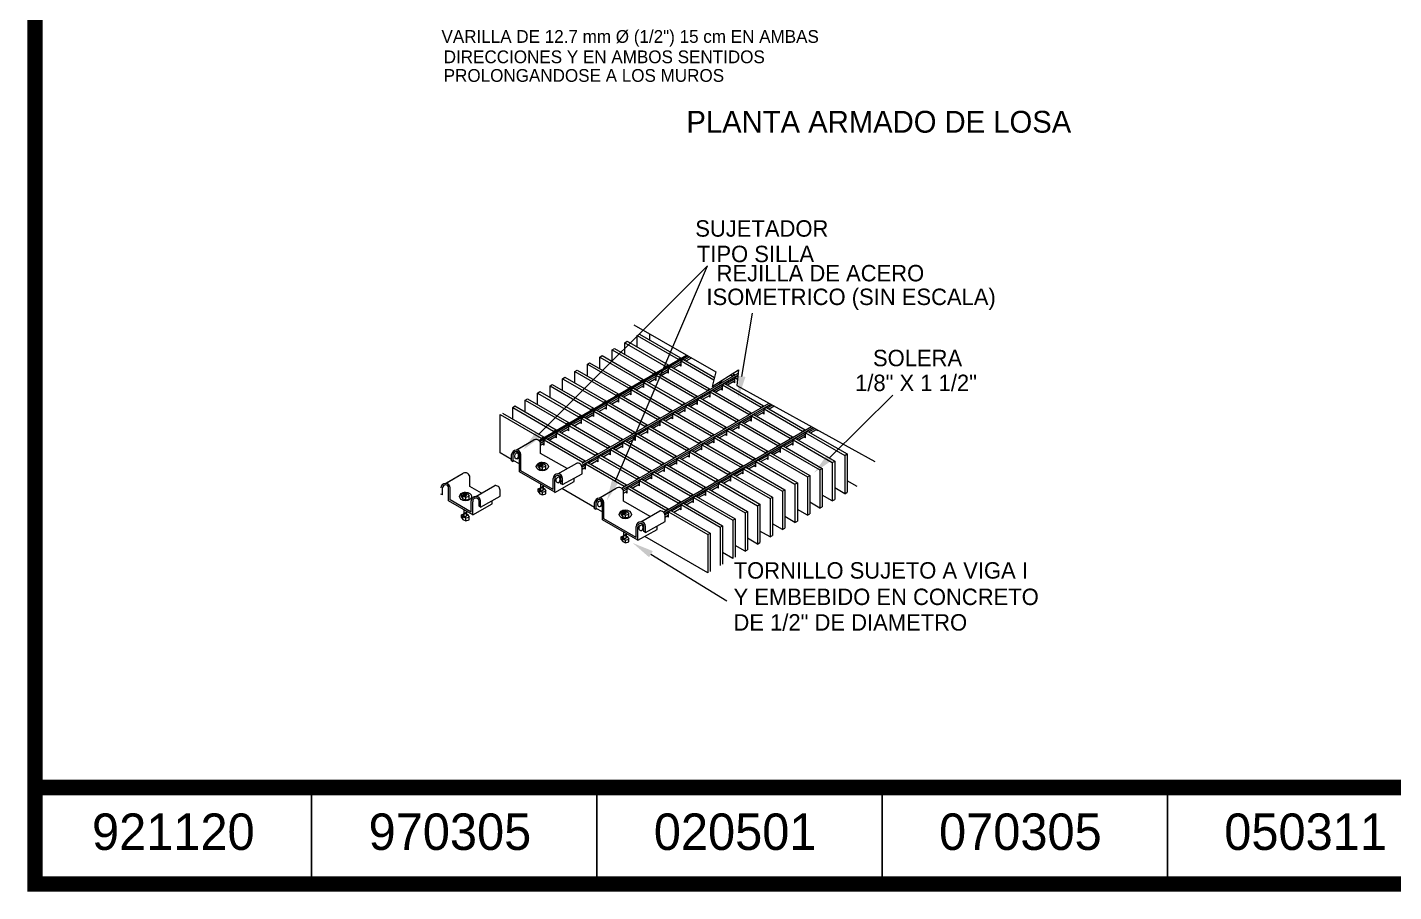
# Model space of a CAD drawing. Header units: centimetres. Extents: x 899 to 279254, y -3207 to 1299.
# Drawn here: x 8645 to 9395, y -3207 to -2732 of the extents above; entities that cross this region are included whole.
import ezdxf
from ezdxf.enums import TextEntityAlignment as Align

# ---------------------------------------------------------------- set-up
doc = ezdxf.new("R2010")
doc.units = ezdxf.units.CM
doc.header["$LTSCALE"] = 10
doc.header["$MEASUREMENT"] = 0
doc.layers.get('0').update_dxf_attribs({"linetype": 'CONTINUOUS'})
for name, color, linetype in [('DIM', 7, 'CONTINUOUS'), ('MARCO', 7, 'CONTINUOUS'), ('TEXTOS', 7, 'CONTINUOUS')]:
    doc.layers.add(name, color=color, linetype=linetype)
doc.styles.get("Standard").update_dxf_attribs({"font": ''})
doc.styles.add('Zurich', font='')
doc.styles.get('Standard').set_extended_font_data('Zurich Ex BT')
doc.styles.get('Zurich').set_extended_font_data('Zurich Ex BT')

# ---------------------------------------------------------------- blocks, each defined once
blk = doc.blocks.new('Marco-Reg')
at = {"layer": 'MARCO', "linetype": 'Continuous'}
for p, q in [((8801.19, -3149.36), (8801.19, -3202.3)), ((8957.83, -3149.36), (8957.83, -3202.3)), ((9114.46, -3149.36), (9114.46, -3202.3)), ((9271.1, -3149.36), (9271.1, -3202.3))]:
    blk.add_line(p, q, dxfattribs=at)
at = {"layer": 'MARCO', "linetype": 'Continuous', "const_width": 8.49}
blk.add_lwpolyline([(11923.61, -3202.3), (11923.61, -1083.64), (8649.32, -1083.64), (8649.32, -3202.3)], close=True, dxfattribs=at)
blk.add_lwpolyline([(11156.09, -3149.36), (8649.32, -3149.36)], dxfattribs=at)
at = {"layer": 'TEXTOS'}
for s, p in [('921120', (8725.26, -3183.62)), ('970305', (8877.13, -3183.62)), ('020501', (9033.77, -3183.62)), ('070305', (9190.4, -3183.62)), ('050311', (9347.03, -3183.62))]:
    blk.add_text(s, height=20.019, dxfattribs=at).set_placement(p, align=Align.CENTER)

msp = doc.modelspace()

# ---------------------------------------------------------------- linework, layer by layer
at = {"color": 7, "lineweight": 5}
for p, q in [((8925.714, -2955.536), (9018.618, -2862.923)), ((8968.028, -2980.888), (9018.618, -2862.923)), ((8979.997, -2901.139), (8981.224, -2900.328)), ((8979.997, -2901.139), (9002.46, -2914.108)), ((8979.997, -2907.515), (8979.997, -2901.139)), ((8981.224, -2900.328), (9003.775, -2913.348)), ((8986.834, -2903.567), (8986.834, -2900.344)), ((8966.322, -2909.034), (8967.55, -2908.223)), ((8966.322, -2915.409), (8966.322, -2909.034)), ((8966.322, -2909.034), (8988.785, -2922.003)), ((8967.55, -2908.223), (8990.101, -2921.243)), ((8973.16, -2905.086), (8974.387, -2904.276)), ((8973.16, -2905.086), (8995.622, -2918.055)), ((8973.16, -2911.462), (8973.16, -2905.086)), ((8974.387, -2904.276), (8996.938, -2917.296)), ((8925.876, -2958.702), (9006.999, -2911.866)), ((8926.493, -2959.349), (9007.872, -2912.365)), ((8952.648, -2916.929), (8953.876, -2916.118)), ((8952.648, -2916.929), (8975.111, -2929.898)), ((8952.648, -2923.304), (8952.648, -2916.929)), ((8953.876, -2916.118), (8976.427, -2929.138)), ((8959.485, -2912.981), (8960.713, -2912.171)), ((8959.485, -2912.981), (8981.948, -2925.95)), ((8959.485, -2919.357), (8959.485, -2912.981)), ((8960.713, -2912.171), (8983.264, -2925.191)), ((8995.622, -2918.055), (8996.938, -2917.296)), ((8995.622, -2918.434), (8995.622, -2918.055)), ((8996.938, -2917.296), (8996.938, -2917.674)), ((8997.218, -2918.976), (8998.534, -2918.217)), ((8998.534, -2918.217), (9019.729, -2930.454)), ((8999.003, -2918.488), (9004.055, -2915.571)), ((8999.975, -2919.049), (9004.055, -2916.689)), ((9002.46, -2914.108), (9003.775, -2913.348)), ((9002.46, -2914.486), (9002.46, -2914.108)), ((9004.055, -2917.903), (9003.091, -2917.347)), ((9003.775, -2913.348), (9003.775, -2913.727)), ((9004.055, -2915.029), (9005.371, -2914.269)), ((9004.055, -2917.903), (9004.055, -2915.029)), ((9004.055, -2915.029), (9022.058, -2925.423)), ((9005.371, -2914.269), (9022.368, -2924.083)), ((9005.84, -2914.54), (9008.745, -2912.863)), ((9006.806, -2915.098), (9009.713, -2913.416)), ((8938.973, -2924.824), (8940.201, -2924.013)), ((8938.973, -2924.824), (8961.436, -2937.793)), ((8938.973, -2931.199), (8938.973, -2924.824)), ((8940.201, -2924.013), (8962.752, -2937.033)), ((8945.811, -2920.876), (8947.038, -2920.066)), ((8945.811, -2920.876), (8968.274, -2933.845)), ((8945.811, -2927.252), (8945.811, -2920.876)), ((8947.038, -2920.066), (8969.589, -2933.086)), ((8949.739, -2971.241), (9035.396, -2921.787)), ((8949.742, -2972.242), (9035.299, -2922.846)), ((8981.948, -2925.95), (8983.264, -2925.191)), ((8981.948, -2926.329), (8981.948, -2925.95)), ((8983.264, -2925.191), (8983.264, -2925.569)), ((8983.543, -2926.871), (8984.859, -2926.112)), ((8984.859, -2926.112), (9006.055, -2938.349)), ((8985.329, -2926.383), (8990.381, -2923.466)), ((8986.314, -2926.952), (8990.381, -2924.6)), ((8988.785, -2922.003), (8990.101, -2921.243)), ((8988.785, -2922.381), (8988.785, -2922.003)), ((8990.381, -2925.798), (8989.417, -2925.242)), ((8990.101, -2921.243), (8990.101, -2921.622)), ((8990.381, -2922.924), (8991.696, -2922.164)), ((8990.381, -2922.924), (9011.576, -2935.161)), ((8990.381, -2925.798), (8990.381, -2922.924)), ((8991.696, -2922.164), (9012.892, -2934.401)), ((8992.166, -2922.435), (8997.218, -2919.518)), ((8993.145, -2923.001), (8997.218, -2920.645)), ((8997.218, -2921.851), (8996.174, -2921.248)), ((8997.218, -2918.976), (9018.413, -2931.214)), ((8997.218, -2921.851), (8997.218, -2918.976)), ((9025.887, -2926.114), (9026.566, -2926.506)), ((9028.631, -2927.699), (9033.683, -2924.782)), ((9029.597, -2928.256), (9033.683, -2925.892)), ((9031.142, -2922.773), (9032.088, -2923.319)), ((9032.088, -2923.319), (9033.403, -2922.559)), ((9032.088, -2923.319), (9033.403, -2922.559)), ((9032.088, -2923.697), (9032.088, -2923.319)), ((9032.088, -2923.568), (9032.088, -2923.319)), ((9032.394, -2921.976), (9033.403, -2922.559)), ((9033.403, -2922.559), (9033.403, -2922.938)), ((9033.683, -2924.24), (9034.999, -2923.48)), ((9033.683, -2924.24), (9034.999, -2923.48)), ((9033.683, -2924.24), (9035.098, -2925.057)), ((9033.683, -2927.114), (9033.683, -2924.24)), ((9033.683, -2927.114), (9033.683, -2924.24)), ((9034.999, -2923.48), (9035.23, -2923.613)), ((8925.299, -2932.719), (8926.527, -2931.908)), ((8925.299, -2939.094), (8925.299, -2932.719)), ((8925.299, -2932.719), (8947.762, -2945.688)), ((8926.527, -2931.908), (8949.078, -2944.928)), ((8932.136, -2928.771), (8933.364, -2927.961)), ((8932.136, -2935.147), (8932.136, -2928.771)), ((8932.136, -2928.771), (8954.599, -2941.74)), ((8933.364, -2927.961), (8955.915, -2940.981)), ((8968.274, -2933.845), (8969.589, -2933.086)), ((8969.589, -2933.086), (8969.589, -2933.464)), ((8971.654, -2934.278), (8976.706, -2931.361)), ((8972.653, -2934.855), (8976.706, -2932.51)), ((8975.111, -2929.898), (8976.427, -2929.138)), ((8975.111, -2930.276), (8975.111, -2929.898)), ((8976.706, -2933.693), (8975.743, -2933.137)), ((8976.427, -2929.138), (8976.427, -2929.517)), ((8976.706, -2930.819), (8978.022, -2930.059)), ((8976.706, -2933.693), (8976.706, -2930.819)), ((8976.706, -2930.819), (8997.901, -2943.056)), ((8978.022, -2930.059), (8999.217, -2942.296)), ((8978.491, -2930.33), (8983.543, -2927.413)), ((8979.484, -2930.903), (8983.543, -2928.555)), ((8983.543, -2929.746), (8982.58, -2929.19)), ((8983.543, -2926.871), (9004.739, -2939.109)), ((8983.543, -2929.746), (8983.543, -2926.871)), ((9014.956, -2935.593), (9020.008, -2932.677)), ((9018.413, -2931.214), (9019.729, -2930.454)), ((9018.413, -2931.214), (9019.729, -2930.454)), ((9018.413, -2931.592), (9018.413, -2931.214)), ((9018.413, -2931.463), (9018.413, -2931.214)), ((9019.729, -2930.454), (9019.729, -2930.832)), ((9020.008, -2932.135), (9021.324, -2931.375)), ((9020.008, -2932.135), (9021.324, -2931.375)), ((9020.008, -2935.009), (9020.008, -2932.135)), ((9020.008, -2935.009), (9020.008, -2932.135)), ((9020.008, -2932.135), (9041.204, -2944.372)), ((9021.324, -2931.375), (9042.52, -2943.612)), ((9021.794, -2931.646), (9026.846, -2928.729)), ((9022.766, -2932.207), (9026.846, -2929.848)), ((9024.635, -2926.911), (9025.25, -2927.266)), ((9025.25, -2927.266), (9026.566, -2926.506)), ((9025.25, -2927.266), (9026.566, -2926.506)), ((9025.25, -2927.645), (9025.25, -2927.266)), ((9025.25, -2927.515), (9025.25, -2927.266)), ((9026.846, -2931.062), (9025.882, -2930.505)), ((9026.846, -2931.062), (9025.882, -2930.505)), ((9026.566, -2926.506), (9026.566, -2926.885)), ((9026.846, -2928.187), (9028.162, -2927.428)), ((9026.846, -2928.187), (9028.162, -2927.428)), ((9026.846, -2928.187), (9048.041, -2940.424)), ((9026.846, -2931.062), (9026.846, -2928.187)), ((9026.846, -2931.062), (9026.846, -2928.187)), ((9028.162, -2927.428), (9049.357, -2939.665)), ((9033.683, -2927.114), (9032.719, -2926.558)), ((9033.683, -2927.114), (9032.719, -2926.558)), ((8911.625, -2940.614), (8912.852, -2939.803)), ((8911.625, -2946.989), (8911.625, -2940.614)), ((8911.625, -2940.614), (8934.087, -2953.583)), ((8912.852, -2939.803), (8935.403, -2952.823)), ((8918.462, -2936.666), (8919.69, -2935.856)), ((8918.462, -2943.042), (8918.462, -2936.666)), ((8918.462, -2936.666), (8941.253, -2949.824)), ((8919.69, -2935.856), (8942.568, -2949.065)), ((8954.599, -2941.74), (8955.915, -2940.981)), ((8955.915, -2940.981), (8955.915, -2941.359)), ((8957.98, -2942.173), (8963.032, -2939.256)), ((8958.992, -2942.757), (8963.032, -2940.421)), ((8961.436, -2937.793), (8962.752, -2937.033)), ((8961.436, -2938.171), (8961.436, -2937.793)), ((8963.032, -2941.588), (8962.068, -2941.032)), ((8962.752, -2937.033), (8962.752, -2937.412)), ((8963.032, -2938.714), (8964.348, -2937.954)), ((8963.032, -2941.588), (8963.032, -2938.714)), ((8963.032, -2938.714), (8984.227, -2950.951)), ((8964.348, -2937.954), (8985.543, -2950.191)), ((8964.817, -2938.225), (8969.869, -2935.308)), ((8965.823, -2938.806), (8969.869, -2936.465)), ((8968.274, -2934.224), (8968.274, -2933.845)), ((8969.869, -2937.641), (8968.905, -2937.085)), ((8969.869, -2934.766), (8971.185, -2934.007)), ((8969.869, -2937.641), (8969.869, -2934.766)), ((8969.869, -2934.766), (8991.064, -2947.003)), ((8971.185, -2934.007), (8992.38, -2946.244)), ((8971.457, -2985.019), (9052.406, -2938.283)), ((8972.075, -2985.665), (9053.295, -2938.772)), ((9001.282, -2943.488), (9006.334, -2940.572)), ((9004.739, -2939.109), (9006.055, -2938.349)), ((9004.739, -2939.109), (9006.055, -2938.349)), ((9004.739, -2939.487), (9004.739, -2939.109)), ((9004.739, -2939.358), (9004.739, -2939.109)), ((9006.055, -2938.349), (9006.055, -2938.727)), ((9006.334, -2940.03), (9007.65, -2939.27)), ((9006.334, -2940.03), (9007.65, -2939.27)), ((9006.334, -2942.904), (9006.334, -2940.03)), ((9006.334, -2942.904), (9006.334, -2940.03)), ((9006.334, -2940.03), (9027.529, -2952.267)), ((9007.65, -2939.27), (9028.845, -2951.507)), ((9008.119, -2939.541), (9013.171, -2936.624)), ((9009.105, -2940.11), (9013.171, -2937.758)), ((9011.576, -2935.161), (9012.892, -2934.401)), ((9011.576, -2935.161), (9012.892, -2934.401)), ((9011.576, -2935.41), (9011.576, -2935.161)), ((9011.576, -2935.54), (9011.576, -2935.161)), ((9013.171, -2938.957), (9012.208, -2938.4)), ((9013.171, -2938.957), (9012.208, -2938.4)), ((9012.892, -2934.401), (9012.892, -2934.78)), ((9013.171, -2936.082), (9014.487, -2935.322)), ((9013.171, -2936.082), (9014.487, -2935.322)), ((9013.171, -2938.957), (9013.171, -2936.082)), ((9013.171, -2938.957), (9013.171, -2936.082)), ((9013.171, -2936.082), (9034.367, -2948.319)), ((9014.487, -2935.322), (9035.682, -2947.56)), ((9015.936, -2936.159), (9020.008, -2933.803)), ((9020.008, -2935.009), (9019.045, -2934.453)), ((9020.008, -2935.009), (9019.045, -2934.453)), ((9048.041, -2940.424), (9049.357, -2939.665)), ((9048.041, -2940.803), (9048.041, -2940.424)), ((9049.357, -2939.665), (9049.357, -2940.043)), ((9049.636, -2941.345), (9050.952, -2940.586)), ((9050.952, -2940.586), (9072.148, -2952.823)), ((9051.422, -2940.857), (9054.184, -2939.262)), ((9052.387, -2941.414), (9055.169, -2939.805)), ((9085.567, -2968.205), (9120.337, -2933.927)), ((8904.787, -2944.561), (8927.25, -2957.53)), ((8904.787, -2965.614), (8904.787, -2944.561)), ((8906.015, -2943.751), (8928.566, -2956.77)), ((8944.305, -2950.067), (8949.357, -2947.151)), ((8945.331, -2950.66), (8949.357, -2948.331)), ((8947.762, -2945.688), (8949.078, -2944.928)), ((8947.762, -2946.066), (8947.762, -2945.688)), ((8949.078, -2944.928), (8949.078, -2945.307)), ((8949.357, -2946.609), (8950.673, -2945.849)), ((8949.357, -2946.609), (8970.553, -2958.846)), ((8949.357, -2949.483), (8949.357, -2946.609)), ((8950.673, -2945.849), (8971.868, -2958.086)), ((8951.142, -2946.12), (8956.194, -2943.203)), ((8952.162, -2946.709), (8956.194, -2944.376)), ((8954.599, -2942.119), (8954.599, -2941.74)), ((8956.194, -2945.536), (8955.231, -2944.979)), ((8956.194, -2942.661), (8957.51, -2941.902)), ((8956.194, -2942.661), (8977.39, -2954.898)), ((8956.194, -2945.536), (8956.194, -2942.661)), ((8957.51, -2941.902), (8978.706, -2954.139)), ((8987.608, -2951.383), (8992.66, -2948.467)), ((8991.064, -2947.003), (8992.38, -2946.244)), ((8991.064, -2947.003), (8992.38, -2946.244)), ((8991.064, -2947.382), (8991.064, -2947.003)), ((8991.064, -2947.253), (8991.064, -2947.003)), ((8992.38, -2946.244), (8992.38, -2946.622)), ((8992.66, -2947.925), (8993.975, -2947.165)), ((8992.66, -2947.925), (8993.975, -2947.165)), ((8992.66, -2947.925), (9013.855, -2960.162)), ((8992.66, -2950.799), (8992.66, -2947.925)), ((8992.66, -2950.799), (8992.66, -2947.925)), ((8993.975, -2947.165), (9015.171, -2959.402)), ((8994.445, -2947.436), (8999.497, -2944.519)), ((8995.444, -2948.013), (8999.497, -2945.668)), ((8997.901, -2943.056), (8999.217, -2942.296)), ((8997.901, -2943.056), (8999.217, -2942.296)), ((8997.901, -2943.435), (8997.901, -2943.056)), ((8997.901, -2943.305), (8997.901, -2943.056)), ((8999.497, -2946.852), (8998.533, -2946.295)), ((8999.497, -2946.852), (8998.533, -2946.295)), ((8999.217, -2942.296), (8999.217, -2942.675)), ((8999.497, -2943.977), (9000.813, -2943.217)), ((8999.497, -2943.977), (9000.813, -2943.217)), ((8999.497, -2943.977), (9020.692, -2956.214)), ((8999.497, -2946.852), (8999.497, -2943.977)), ((8999.497, -2946.852), (8999.497, -2943.977)), ((9000.813, -2943.217), (9022.008, -2955.455)), ((9002.275, -2944.061), (9006.334, -2941.713)), ((9006.334, -2942.904), (9005.371, -2942.348)), ((9006.334, -2942.904), (9005.371, -2942.348)), ((9034.367, -2948.319), (9035.682, -2947.56)), ((9034.367, -2948.698), (9034.367, -2948.319)), ((9035.682, -2947.56), (9035.682, -2947.938)), ((9035.962, -2949.24), (9037.278, -2948.481)), ((9037.278, -2948.481), (9058.473, -2960.718)), ((9037.747, -2948.752), (9042.799, -2945.835)), ((9038.726, -2949.317), (9042.799, -2946.961)), ((9041.204, -2944.372), (9042.52, -2943.612)), ((9041.204, -2944.75), (9041.204, -2944.372)), ((9042.799, -2948.167), (9041.755, -2947.565)), ((9042.52, -2943.612), (9042.52, -2943.991)), ((9042.799, -2945.293), (9044.115, -2944.533)), ((9042.799, -2945.293), (9063.995, -2957.53)), ((9042.799, -2948.167), (9042.799, -2945.293)), ((9044.115, -2944.533), (9065.31, -2956.77)), ((9044.584, -2944.804), (9049.636, -2941.887)), ((9045.557, -2945.366), (9049.636, -2943.006)), ((9049.636, -2944.22), (9048.673, -2943.664)), ((9049.636, -2941.345), (9070.832, -2953.583)), ((9049.636, -2944.22), (9049.636, -2941.345)), ((8930.631, -2957.962), (8935.683, -2955.046)), ((8931.67, -2958.563), (8935.683, -2956.241)), ((8934.087, -2953.583), (8935.403, -2952.823)), ((8934.087, -2953.961), (8934.087, -2953.583)), ((8935.403, -2952.823), (8935.403, -2953.201)), ((8935.683, -2954.504), (8936.999, -2953.744)), ((8935.683, -2954.504), (8956.878, -2966.741)), ((8935.683, -2957.378), (8935.683, -2954.504)), ((8936.999, -2953.744), (8958.194, -2965.981)), ((8937.468, -2954.015), (8942.52, -2951.098)), ((8938.501, -2954.611), (8942.52, -2952.286)), ((8940.925, -2949.635), (8942.241, -2948.875)), ((8940.925, -2949.884), (8940.925, -2949.635)), ((8942.52, -2953.431), (8941.557, -2952.874)), ((8942.241, -2948.875), (8942.241, -2949.254)), ((8942.52, -2950.556), (8943.836, -2949.797)), ((8942.52, -2950.556), (8963.715, -2962.793)), ((8942.52, -2953.431), (8942.52, -2950.556)), ((8943.836, -2949.797), (8965.031, -2962.034)), ((8949.357, -2949.483), (8948.394, -2948.927)), ((8977.39, -2954.898), (8978.706, -2954.139)), ((8977.39, -2954.898), (8978.706, -2954.139)), ((8977.39, -2955.277), (8977.39, -2954.898)), ((8977.39, -2955.148), (8977.39, -2954.898)), ((8978.706, -2954.139), (8978.706, -2954.517)), ((8978.985, -2955.819), (8980.301, -2955.06)), ((8978.985, -2955.819), (8980.301, -2955.06)), ((8978.985, -2958.694), (8978.985, -2955.819)), ((8978.985, -2958.694), (8978.985, -2955.819)), ((8978.985, -2955.819), (9000.181, -2968.057)), ((8980.301, -2955.06), (9001.496, -2967.297)), ((8980.77, -2955.331), (8985.822, -2952.414)), ((8981.783, -2955.915), (8985.822, -2953.579)), ((8984.227, -2950.951), (8985.543, -2950.191)), ((8984.227, -2950.951), (8985.543, -2950.191)), ((8984.227, -2951.329), (8984.227, -2950.951)), ((8984.227, -2951.2), (8984.227, -2950.951)), ((8985.822, -2954.746), (8984.859, -2954.19)), ((8985.822, -2954.746), (8984.859, -2954.19)), ((8985.543, -2950.191), (8985.543, -2950.57)), ((8985.822, -2951.872), (8987.138, -2951.112)), ((8985.822, -2951.872), (8987.138, -2951.112)), ((8985.822, -2951.872), (9007.018, -2964.109)), ((8985.822, -2954.746), (8985.822, -2951.872)), ((8985.822, -2954.746), (8985.822, -2951.872)), ((8987.138, -2951.112), (9008.334, -2963.349)), ((8988.614, -2951.964), (8992.66, -2949.624)), ((8992.66, -2950.799), (8991.696, -2950.243)), ((8992.66, -2950.799), (8991.696, -2950.243)), ((8994.398, -2998.09), (9075.726, -2951.136)), ((8994.95, -2998.774), (9076.614, -2951.625)), ((9020.692, -2956.214), (9022.008, -2955.455)), ((9020.692, -2956.593), (9020.692, -2956.214)), ((9022.008, -2955.455), (9022.008, -2955.833)), ((9024.073, -2956.647), (9029.125, -2953.73)), ((9025.065, -2957.22), (9029.125, -2954.871)), ((9027.529, -2952.267), (9028.845, -2951.507)), ((9027.529, -2952.645), (9027.529, -2952.267)), ((9029.125, -2956.062), (9028.161, -2955.506)), ((9028.845, -2951.507), (9028.845, -2951.886)), ((9029.125, -2953.188), (9030.441, -2952.428)), ((9029.125, -2953.188), (9050.32, -2965.425)), ((9029.125, -2956.062), (9029.125, -2953.188)), ((9030.441, -2952.428), (9051.636, -2964.665)), ((9030.91, -2952.699), (9035.962, -2949.782)), ((9031.896, -2953.268), (9035.962, -2950.916)), ((9035.962, -2952.115), (9034.998, -2951.559)), ((9035.962, -2949.24), (9057.157, -2961.478)), ((9035.962, -2952.115), (9035.962, -2949.24)), ((9067.375, -2957.962), (9072.427, -2955.046)), ((9068.348, -2958.524), (9072.427, -2956.164)), ((9070.832, -2953.583), (9072.148, -2952.823)), ((9070.832, -2953.583), (9072.148, -2952.823)), ((9070.832, -2953.832), (9070.832, -2953.583)), ((9070.832, -2953.961), (9070.832, -2953.583)), ((9072.148, -2952.823), (9072.148, -2953.201)), ((9072.427, -2954.504), (9073.743, -2953.744)), ((9072.427, -2954.504), (9073.743, -2953.744)), ((9072.427, -2954.504), (9093.95, -2966.93)), ((9072.427, -2957.378), (9072.427, -2954.504)), ((9072.427, -2957.378), (9072.427, -2954.504)), ((9073.743, -2953.744), (9095.266, -2966.17)), ((9074.212, -2954.015), (9077.503, -2952.115)), ((9075.178, -2954.573), (9078.488, -2952.658)), ((9079.264, -2953.431), (9078.301, -2952.874)), ((9079.264, -2953.431), (9078.301, -2952.874)), ((9079.264, -2953.431), (9079.264, -2953.086)), ((9079.264, -2953.431), (9079.264, -2953.086)), ((8913.587, -2964.039), (8923.307, -2958.427)), ((8914.064, -2963.763), (8923.307, -2958.427)), ((8926.847, -2960.147), (8928.846, -2958.993)), ((8926.924, -2961.308), (8928.846, -2960.197)), ((8927.25, -2957.53), (8928.566, -2956.77)), ((8927.25, -2957.909), (8927.25, -2957.53)), ((8928.846, -2961.326), (8927.882, -2960.769)), ((8928.566, -2956.77), (8928.566, -2957.149)), ((8928.846, -2958.451), (8930.161, -2957.691)), ((8928.846, -2961.326), (8928.846, -2958.451)), ((8928.846, -2958.451), (8950.041, -2970.688)), ((8930.161, -2957.691), (8951.357, -2969.929)), ((8935.683, -2957.378), (8934.719, -2956.822)), ((8963.715, -2962.793), (8965.031, -2962.034)), ((8963.715, -2962.793), (8965.031, -2962.034)), ((8963.715, -2963.172), (8963.715, -2962.793)), ((8963.715, -2963.043), (8963.715, -2962.793)), ((8965.031, -2962.034), (8965.031, -2962.412)), ((8965.311, -2963.714), (8966.627, -2962.955)), ((8965.311, -2963.714), (8966.627, -2962.955)), ((8965.311, -2966.589), (8965.311, -2963.714)), ((8965.311, -2966.589), (8965.311, -2963.714)), ((8965.311, -2963.714), (8986.506, -2975.952)), ((8966.627, -2962.955), (8987.822, -2975.192)), ((8967.096, -2963.226), (8972.148, -2960.309)), ((8968.122, -2963.818), (8972.148, -2961.489)), ((8970.553, -2958.846), (8971.868, -2958.086)), ((8970.553, -2958.846), (8971.868, -2958.086)), ((8970.553, -2959.224), (8970.553, -2958.846)), ((8970.553, -2959.095), (8970.553, -2958.846)), ((8972.148, -2962.641), (8971.184, -2962.085)), ((8972.148, -2962.641), (8971.184, -2962.085)), ((8971.868, -2958.086), (8971.868, -2958.465)), ((8972.148, -2959.767), (8973.464, -2959.007)), ((8972.148, -2959.767), (8973.464, -2959.007)), ((8972.148, -2962.641), (8972.148, -2959.767)), ((8972.148, -2962.641), (8972.148, -2959.767)), ((8972.148, -2959.767), (8993.343, -2972.004)), ((8973.464, -2959.007), (8994.659, -2971.244)), ((8973.933, -2959.278), (8978.985, -2956.361)), ((8974.953, -2959.867), (8978.985, -2957.534)), ((8978.985, -2958.694), (8978.022, -2958.138)), ((8978.985, -2958.694), (8978.022, -2958.138)), ((9007.018, -2964.109), (9008.334, -2963.349)), ((9008.334, -2963.349), (9008.334, -2963.728)), ((9010.398, -2964.542), (9015.45, -2961.625)), ((9011.404, -2965.122), (9015.45, -2962.782)), ((9013.855, -2960.162), (9015.171, -2959.402)), ((9013.855, -2960.54), (9013.855, -2960.162)), ((9015.45, -2963.957), (9014.487, -2963.401)), ((9015.171, -2959.402), (9015.171, -2959.781)), ((9015.45, -2961.083), (9016.766, -2960.323)), ((9015.45, -2961.083), (9036.646, -2973.32)), ((9015.45, -2963.957), (9015.45, -2961.083)), ((9016.766, -2960.323), (9037.962, -2972.56)), ((9017.236, -2960.594), (9022.288, -2957.677)), ((9018.235, -2961.171), (9022.288, -2958.827)), ((9022.288, -2960.01), (9021.324, -2959.454)), ((9022.288, -2957.135), (9023.603, -2956.376)), ((9022.288, -2957.135), (9043.483, -2969.372)), ((9022.288, -2960.01), (9022.288, -2957.135)), ((9023.603, -2956.376), (9044.799, -2968.613)), ((9053.701, -2965.857), (9058.753, -2962.941)), ((9057.157, -2961.478), (9058.473, -2960.718)), ((9057.157, -2961.478), (9058.473, -2960.718)), ((9057.157, -2961.856), (9057.157, -2961.478)), ((9057.157, -2961.727), (9057.157, -2961.478)), ((9058.473, -2960.718), (9058.473, -2961.096)), ((9058.753, -2962.399), (9060.069, -2961.639)), ((9058.753, -2962.399), (9060.069, -2961.639)), ((9058.753, -2965.273), (9058.753, -2962.399)), ((9058.753, -2965.273), (9058.753, -2962.399)), ((9058.753, -2962.399), (9080.276, -2974.825)), ((9060.069, -2961.639), (9081.592, -2974.065)), ((9060.538, -2961.91), (9065.59, -2958.993)), ((9061.517, -2962.475), (9065.59, -2960.119)), ((9063.995, -2957.53), (9065.31, -2956.77)), ((9063.995, -2957.53), (9065.31, -2956.77)), ((9063.995, -2957.779), (9063.995, -2957.53)), ((9063.995, -2957.909), (9063.995, -2957.53)), ((9065.59, -2961.326), (9064.626, -2960.769)), ((9065.59, -2961.326), (9064.626, -2960.769)), ((9065.31, -2956.77), (9065.31, -2957.149)), ((9065.59, -2958.451), (9066.906, -2957.691)), ((9065.59, -2958.451), (9066.906, -2957.691)), ((9065.59, -2961.326), (9065.59, -2958.451)), ((9065.59, -2961.326), (9065.59, -2958.451)), ((9065.59, -2958.451), (9087.113, -2970.878)), ((9066.906, -2957.691), (9088.429, -2970.118)), ((9072.427, -2957.378), (9071.464, -2956.822)), ((9072.427, -2957.378), (9071.464, -2956.822)), ((8911.018, -2969.211), (8904.787, -2965.614)), ((8911.895, -2970.436), (8911.018, -2969.93)), ((8915.278, -2971.671), (8911.895, -2969.718)), ((8913.904, -2965.614), (8914.569, -2965.23)), ((8913.997, -2968.786), (8915.171, -2968.107)), ((8914.555, -2966.241), (8915.129, -2965.91)), ((8914.694, -2967.164), (8915.171, -2966.888)), ((8915.171, -2966.888), (8915.278, -2966.826)), ((8915.171, -2968.107), (8915.278, -2968.045)), ((8941.441, -2974.225), (8926.924, -2965.843)), ((8936.437, -2977.114), (8946.743, -2971.164)), ((8950.041, -2970.688), (8951.357, -2969.929)), ((8950.041, -2970.688), (8951.357, -2969.929)), ((8950.041, -2971.067), (8950.041, -2970.688)), ((8950.041, -2970.938), (8950.041, -2970.688)), ((8951.357, -2969.929), (8951.357, -2970.307)), ((8951.636, -2971.609), (8952.952, -2970.85)), ((8951.636, -2971.609), (8952.952, -2970.85)), ((8952.952, -2970.85), (8974.148, -2983.087)), ((8953.422, -2971.121), (8958.474, -2968.204)), ((8954.461, -2971.721), (8958.474, -2969.4)), ((8956.878, -2966.741), (8958.194, -2965.981)), ((8956.878, -2966.741), (8958.194, -2965.981)), ((8956.878, -2967.119), (8956.878, -2966.741)), ((8956.878, -2966.99), (8956.878, -2966.741)), ((8958.474, -2970.536), (8957.51, -2969.98)), ((8958.474, -2970.536), (8957.51, -2969.98)), ((8958.194, -2965.981), (8958.194, -2966.36)), ((8958.474, -2967.662), (8959.789, -2966.902)), ((8958.474, -2967.662), (8959.789, -2966.902)), ((8958.474, -2967.662), (8979.669, -2979.899)), ((8958.474, -2970.536), (8958.474, -2967.662)), ((8958.474, -2970.536), (8958.474, -2967.662)), ((8959.789, -2966.902), (8980.985, -2979.139)), ((8960.259, -2967.173), (8965.311, -2964.256)), ((8961.291, -2967.769), (8965.311, -2965.444)), ((8965.311, -2966.589), (8964.347, -2966.033)), ((8965.311, -2966.589), (8964.347, -2966.033)), ((8993.343, -2972.004), (8994.659, -2971.244)), ((8994.659, -2971.244), (8994.659, -2971.623)), ((8996.724, -2972.436), (9001.776, -2969.52)), ((8997.743, -2973.025), (9001.776, -2970.692)), ((9000.181, -2968.057), (9001.496, -2967.297)), ((9000.181, -2968.435), (9000.181, -2968.057)), ((9001.496, -2967.297), (9001.496, -2967.675)), ((9001.776, -2968.978), (9003.092, -2968.218)), ((9001.776, -2968.978), (9022.971, -2981.215)), ((9001.776, -2971.852), (9001.776, -2968.978)), ((9003.092, -2968.218), (9024.287, -2980.455)), ((9003.561, -2968.489), (9008.613, -2965.572)), ((9004.574, -2969.074), (9008.613, -2966.737)), ((9007.018, -2964.488), (9007.018, -2964.109)), ((9008.613, -2967.905), (9007.65, -2967.348)), ((9008.613, -2965.03), (9009.929, -2964.271)), ((9008.613, -2965.03), (9029.808, -2977.267)), ((9008.613, -2967.905), (9008.613, -2965.03)), ((9009.929, -2964.271), (9031.124, -2976.508)), ((9040.026, -2973.752), (9045.078, -2970.836)), ((9043.483, -2969.372), (9044.799, -2968.613)), ((9043.483, -2969.372), (9044.799, -2968.613)), ((9043.483, -2969.622), (9043.483, -2969.372)), ((9043.483, -2969.751), (9043.483, -2969.372)), ((9044.799, -2968.613), (9044.799, -2968.991)), ((9045.078, -2970.294), (9046.394, -2969.534)), ((9045.078, -2970.294), (9046.394, -2969.534)), ((9045.078, -2970.294), (9066.601, -2982.72)), ((9045.078, -2973.168), (9045.078, -2970.294)), ((9045.078, -2973.168), (9045.078, -2970.294)), ((9046.394, -2969.534), (9067.917, -2981.96)), ((9046.863, -2969.805), (9051.915, -2966.888)), ((9047.856, -2970.378), (9051.915, -2968.03)), ((9050.32, -2965.425), (9051.636, -2964.665)), ((9050.32, -2965.425), (9051.636, -2964.665)), ((9050.32, -2965.674), (9050.32, -2965.425)), ((9050.32, -2965.804), (9050.32, -2965.425)), ((9051.915, -2969.221), (9050.952, -2968.664)), ((9051.915, -2969.221), (9050.952, -2968.664)), ((9051.636, -2964.665), (9051.636, -2965.044)), ((9051.915, -2966.346), (9053.231, -2965.586)), ((9051.915, -2966.346), (9053.231, -2965.586)), ((9051.915, -2966.346), (9073.439, -2978.772)), ((9051.915, -2969.221), (9051.915, -2966.346)), ((9051.915, -2969.221), (9051.915, -2966.346)), ((9053.231, -2965.586), (9074.754, -2978.013)), ((9054.687, -2966.427), (9058.753, -2964.074)), ((9058.753, -2965.273), (9057.789, -2964.717)), ((9058.753, -2965.273), (9057.789, -2964.717)), ((9087.113, -2970.878), (9088.429, -2970.118)), ((9087.113, -2970.878), (9087.113, -2991.931)), ((9088.429, -2970.118), (9088.429, -2991.171)), ((9093.95, -2966.93), (9095.266, -2966.17)), ((9093.95, -2966.93), (9093.95, -2987.983)), ((9095.266, -2966.17), (9095.266, -2987.224)), ((8874.756, -2982.299), (8884.476, -2976.687)), ((8875.234, -2982.024), (8884.476, -2976.687)), ((8934.796, -2987.214), (8915.278, -2975.945)), ((8933.919, -2985.694), (8916.156, -2975.439)), ((8936.694, -2978.772), (8938.18, -2977.915)), ((8939.006, -2983.005), (8949.691, -2977.026)), ((8949.742, -2973.245), (8951.636, -2972.151)), ((8949.742, -2974.45), (8951.636, -2973.355)), ((8951.636, -2974.484), (8950.673, -2973.928)), ((8951.636, -2974.484), (8950.673, -2973.928)), ((8951.636, -2971.609), (8972.832, -2983.847)), ((8951.636, -2974.484), (8951.636, -2971.609)), ((8951.636, -2974.484), (8951.636, -2971.609)), ((8983.049, -2980.331), (8988.101, -2977.415)), ((8984.082, -2980.928), (8988.101, -2978.603)), ((8986.506, -2975.952), (8987.822, -2975.192)), ((8986.506, -2976.33), (8986.506, -2975.952)), ((8987.822, -2975.192), (8987.822, -2975.57)), ((8988.101, -2976.873), (8989.417, -2976.113)), ((8988.101, -2979.747), (8988.101, -2976.873)), ((8988.101, -2976.873), (9009.297, -2989.11)), ((8989.417, -2976.113), (9010.613, -2988.35)), ((8989.887, -2976.384), (8994.939, -2973.467)), ((8990.913, -2976.976), (8994.939, -2974.647)), ((8993.343, -2972.383), (8993.343, -2972.004)), ((8994.939, -2975.8), (8993.975, -2975.243)), ((8994.939, -2972.925), (8996.255, -2972.165)), ((8994.939, -2972.925), (9016.134, -2985.162)), ((8994.939, -2975.8), (8994.939, -2972.925)), ((8996.255, -2972.165), (9017.45, -2984.403)), ((9001.776, -2971.852), (9000.812, -2971.296)), ((9026.352, -2981.647), (9031.404, -2978.73)), ((9029.808, -2977.267), (9031.124, -2976.508)), ((9029.808, -2977.267), (9031.124, -2976.508)), ((9029.808, -2977.517), (9029.808, -2977.267)), ((9029.808, -2977.646), (9029.808, -2977.267)), ((9031.124, -2976.508), (9031.124, -2976.886)), ((9031.404, -2978.188), (9032.72, -2977.429)), ((9031.404, -2978.188), (9032.72, -2977.429)), ((9031.404, -2978.188), (9052.927, -2990.615)), ((9031.404, -2981.063), (9031.404, -2978.188)), ((9031.404, -2981.063), (9031.404, -2978.188)), ((9032.72, -2977.429), (9054.243, -2989.855)), ((9033.189, -2977.7), (9038.241, -2974.783)), ((9034.195, -2978.281), (9038.241, -2975.94)), ((9036.646, -2973.32), (9037.962, -2972.56)), ((9036.646, -2973.32), (9037.962, -2972.56)), ((9036.646, -2973.569), (9036.646, -2973.32)), ((9036.646, -2973.698), (9036.646, -2973.32)), ((9038.241, -2977.115), (9037.278, -2976.559)), ((9038.241, -2977.115), (9037.278, -2976.559)), ((9037.962, -2972.56), (9037.962, -2972.939)), ((9038.241, -2974.241), (9039.557, -2973.481)), ((9038.241, -2974.241), (9039.557, -2973.481)), ((9038.241, -2974.241), (9059.764, -2986.667)), ((9038.241, -2977.115), (9038.241, -2974.241)), ((9038.241, -2977.115), (9038.241, -2974.241)), ((9039.557, -2973.481), (9061.08, -2985.908)), ((9041.026, -2974.329), (9045.078, -2971.985)), ((9045.078, -2973.168), (9044.115, -2972.612)), ((9045.078, -2973.168), (9044.115, -2972.612)), ((9073.439, -2978.772), (9074.754, -2978.013)), ((9074.754, -2978.013), (9074.754, -2999.066)), ((9080.276, -2974.825), (9081.592, -2974.065)), ((9080.276, -2974.825), (9080.276, -2995.878)), ((9081.592, -2974.065), (9081.592, -2995.118)), ((8894.398, -2987.744), (8888.093, -2984.104)), ((8891.423, -2989.462), (8901.729, -2983.512)), ((8934.745, -2987.243), (8945.43, -2981.264)), ((8936.787, -2981.945), (8937.962, -2981.265)), ((8937.346, -2979.399), (8938.18, -2978.918)), ((8937.484, -2980.322), (8937.962, -2980.046)), ((8937.962, -2980.046), (8938.18, -2979.92)), ((8937.962, -2981.265), (8939.057, -2980.632)), ((8939.006, -2983.005), (8938.128, -2982.498)), ((8956.599, -2995.528), (8938.556, -2985.11)), ((8959.168, -2990.355), (8968.428, -2985.009)), ((8959.645, -2990.08), (8968.428, -2985.009)), ((8972.428, -2986.464), (8974.427, -2985.31)), ((8972.428, -2986.464), (8974.427, -2985.31)), ((8972.832, -2983.847), (8974.148, -2983.087)), ((8972.832, -2983.847), (8974.148, -2983.087)), ((8972.832, -2984.225), (8972.832, -2983.847)), ((8972.832, -2984.225), (8972.832, -2983.847)), ((8974.148, -2983.087), (8974.148, -2983.465)), ((8974.148, -2983.087), (8974.148, -2983.465)), ((8974.427, -2984.768), (8975.743, -2984.008)), ((8974.427, -2984.768), (8975.743, -2984.008)), ((8974.427, -2987.642), (8974.427, -2984.768)), ((8974.427, -2984.768), (8995.622, -2997.005)), ((8974.427, -2984.768), (8995.622, -2997.005)), ((8974.427, -2987.642), (8974.427, -2984.768)), ((8975.743, -2984.008), (8996.938, -2996.245)), ((8975.743, -2984.008), (8996.938, -2996.245)), ((8976.212, -2984.279), (8981.264, -2981.362)), ((8976.212, -2984.279), (8981.264, -2981.362)), ((8977.252, -2984.879), (8981.264, -2982.558)), ((8977.252, -2984.879), (8981.264, -2982.558)), ((8979.669, -2979.899), (8980.985, -2979.139)), ((8979.669, -2980.278), (8979.669, -2979.899)), ((8981.264, -2983.695), (8980.301, -2983.138)), ((8981.264, -2983.695), (8980.301, -2983.138)), ((8980.985, -2979.139), (8980.985, -2979.518)), ((8981.264, -2980.82), (8982.58, -2980.06)), ((8981.264, -2980.82), (9002.46, -2993.057)), ((8981.264, -2983.695), (8981.264, -2980.82)), ((8981.264, -2983.695), (8981.264, -2980.82)), ((8982.58, -2980.06), (9003.775, -2992.298)), ((8988.101, -2979.747), (8987.138, -2979.191)), ((9016.134, -2985.162), (9017.45, -2984.403)), ((9016.134, -2985.162), (9017.45, -2984.403)), ((9016.134, -2985.412), (9016.134, -2985.162)), ((9016.134, -2985.541), (9016.134, -2985.162)), ((9017.45, -2984.403), (9017.45, -2984.781)), ((9017.729, -2986.083), (9019.045, -2985.324)), ((9017.729, -2986.083), (9019.045, -2985.324)), ((9017.729, -2986.083), (9039.253, -2998.51)), ((9017.729, -2988.958), (9017.729, -2986.083)), ((9017.729, -2988.958), (9017.729, -2986.083)), ((9019.045, -2985.324), (9040.568, -2997.75)), ((9019.515, -2985.595), (9024.567, -2982.678)), ((9020.534, -2986.183), (9024.567, -2983.85)), ((9022.971, -2981.215), (9024.287, -2980.455)), ((9022.971, -2981.215), (9024.287, -2980.455)), ((9022.971, -2981.464), (9022.971, -2981.215)), ((9022.971, -2981.593), (9022.971, -2981.215)), ((9024.567, -2985.01), (9023.603, -2984.454)), ((9024.567, -2985.01), (9023.603, -2984.454)), ((9024.287, -2980.455), (9024.287, -2980.834)), ((9024.567, -2982.136), (9025.882, -2981.376)), ((9024.567, -2982.136), (9025.882, -2981.376)), ((9024.567, -2985.01), (9024.567, -2982.136)), ((9024.567, -2985.01), (9024.567, -2982.136)), ((9024.567, -2982.136), (9046.09, -2994.562)), ((9025.882, -2981.376), (9047.406, -2993.803)), ((9027.364, -2982.232), (9031.404, -2979.895)), ((9031.404, -2981.063), (9030.44, -2980.507)), ((9031.404, -2981.063), (9030.44, -2980.507)), ((9059.764, -2986.667), (9061.08, -2985.908)), ((9061.08, -2985.908), (9061.08, -3006.961)), ((9066.601, -2982.72), (9067.917, -2981.96)), ((9066.601, -2982.72), (9066.601, -3003.773)), ((9067.917, -2981.96), (9067.917, -3003.013)), ((9073.439, -2978.772), (9073.439, -2999.826)), ((9093.95, -2987.983), (9088.429, -2984.795)), ((9100.788, -2984.036), (9095.266, -2980.848)), ((8873.064, -2988.696), (8872.187, -2988.19)), ((8889.731, -2999.591), (8876.448, -2991.922)), ((8888.854, -2998.071), (8877.325, -2991.415)), ((8889.731, -2999.591), (8900.417, -2993.612)), ((8893.992, -2995.353), (8904.677, -2989.374)), ((8959.485, -2991.931), (8960.151, -2991.547)), ((8959.485, -2991.931), (8960.151, -2991.547)), ((8960.136, -2992.558), (8960.71, -2992.226)), ((8960.136, -2992.558), (8960.71, -2992.226)), ((8960.275, -2993.48), (8960.86, -2993.143)), ((8960.275, -2993.48), (8960.753, -2993.204)), ((8960.275, -2993.48), (8960.753, -2993.204)), ((8960.753, -2993.204), (8960.86, -2993.143)), ((8972.505, -2987.625), (8974.427, -2986.513)), ((8972.505, -2987.625), (8974.427, -2986.513)), ((8987.022, -3000.541), (8972.505, -2992.16)), ((8974.427, -2987.642), (8973.464, -2987.086)), ((8974.427, -2987.642), (8973.464, -2987.086)), ((9002.46, -2993.057), (9003.775, -2992.298)), ((9002.46, -2993.057), (9003.775, -2992.298)), ((9002.46, -2993.306), (9002.46, -2993.057)), ((9002.46, -2993.436), (9002.46, -2993.057)), ((9003.775, -2992.298), (9003.775, -2992.676)), ((9004.055, -2993.978), (9005.371, -2993.219)), ((9004.055, -2993.978), (9005.371, -2993.219)), ((9005.371, -2993.219), (9026.894, -3005.645)), ((9005.84, -2993.49), (9010.892, -2990.573)), ((9006.873, -2994.086), (9010.892, -2991.761)), ((9009.297, -2989.11), (9010.613, -2988.35)), ((9009.297, -2989.11), (9010.613, -2988.35)), ((9009.297, -2989.359), (9009.297, -2989.11)), ((9009.297, -2989.488), (9009.297, -2989.11)), ((9010.892, -2992.905), (9009.929, -2992.349)), ((9010.892, -2992.905), (9009.929, -2992.349)), ((9010.613, -2988.35), (9010.613, -2988.729)), ((9010.892, -2990.031), (9012.208, -2989.271)), ((9010.892, -2990.031), (9012.208, -2989.271)), ((9010.892, -2990.031), (9032.415, -3002.457)), ((9010.892, -2992.905), (9010.892, -2990.031)), ((9010.892, -2992.905), (9010.892, -2990.031)), ((9012.208, -2989.271), (9033.731, -3001.698)), ((9012.677, -2989.542), (9017.729, -2986.625)), ((9013.703, -2990.135), (9017.729, -2987.806)), ((9017.729, -2988.958), (9016.766, -2988.402)), ((9017.729, -2988.958), (9016.766, -2988.402)), ((9052.927, -2990.615), (9054.243, -2989.855)), ((9052.927, -2990.615), (9052.927, -3011.668)), ((9054.243, -2989.855), (9054.243, -3010.908)), ((9059.764, -2986.667), (9059.764, -3007.721)), ((9080.276, -2995.878), (9074.754, -2992.69)), ((9087.113, -2991.931), (9081.592, -2988.743)), ((9087.113, -2991.931), (9088.429, -2991.171)), ((9093.95, -2987.983), (9095.266, -2987.224)), ((8893.992, -2995.353), (8893.115, -2994.846)), ((8957.476, -2996.752), (8956.599, -2996.246)), ((8960.86, -2997.988), (8957.476, -2996.034)), ((8960.86, -2997.988), (8957.476, -2996.034)), ((8959.578, -2995.103), (8960.86, -2994.361)), ((8959.578, -2995.103), (8960.753, -2994.423)), ((8959.578, -2995.103), (8960.753, -2994.423)), ((8960.753, -2994.423), (8960.86, -2994.361)), ((8982.018, -3003.43), (8992.324, -2997.48)), ((8995.24, -2999.61), (8997.218, -2998.468)), ((8995.272, -3000.797), (8997.218, -2999.671)), ((8995.622, -2997.005), (8996.938, -2996.245)), ((8995.622, -2997.005), (8996.938, -2996.245)), ((8995.622, -2997.005), (8996.938, -2996.245)), ((8995.622, -2997.005), (8996.938, -2996.245)), ((8995.622, -2997.254), (8995.622, -2997.005)), ((8995.622, -2997.383), (8995.622, -2997.005)), ((8995.622, -2997.254), (8995.622, -2997.005)), ((8995.622, -2997.383), (8995.622, -2997.005)), ((8997.218, -3000.8), (8996.254, -3000.244)), ((8997.218, -3000.8), (8996.254, -3000.244)), ((8996.938, -2996.245), (8996.938, -2996.624)), ((8996.938, -2996.245), (8996.938, -2996.624)), ((8997.218, -2997.926), (8998.534, -2997.166)), ((8997.218, -2997.926), (8998.534, -2997.166)), ((8997.218, -2997.926), (9018.741, -3010.352)), ((8997.218, -3000.8), (8997.218, -2997.926)), ((8997.218, -3000.8), (8997.218, -2997.926)), ((8998.534, -2997.166), (9020.057, -3009.593)), ((8999.003, -2997.437), (9004.055, -2994.52)), ((9000.042, -2998.037), (9004.055, -2995.716)), ((9004.055, -2996.853), (9003.091, -2996.297)), ((9004.055, -2996.853), (9003.091, -2996.297)), ((9004.055, -2993.978), (9025.578, -3006.405)), ((9004.055, -2996.853), (9004.055, -2993.978)), ((9004.055, -2996.853), (9004.055, -2993.978)), ((9039.253, -2998.51), (9040.568, -2997.75)), ((9039.253, -2998.51), (9039.253, -3019.563)), ((9040.568, -2997.75), (9040.568, -3018.803)), ((9046.09, -2994.562), (9047.406, -2993.803)), ((9046.09, -2994.562), (9046.09, -3015.616)), ((9047.406, -2993.803), (9047.406, -3014.856)), ((9066.601, -3003.773), (9061.08, -3000.585)), ((9073.439, -2999.826), (9067.917, -2996.638)), ((9073.439, -2999.826), (9074.754, -2999.066)), ((9080.276, -2995.878), (9081.592, -2995.118)), ((8980.378, -3013.53), (8960.86, -3002.262)), ((8979.5, -3012.011), (8961.737, -3001.755)), ((8980.326, -3013.559), (8991.012, -3007.581)), ((8982.276, -3005.089), (8983.029, -3004.654)), ((8982.276, -3005.089), (8983.029, -3004.654)), ((8982.369, -3008.261), (8983.71, -3007.485)), ((8982.369, -3008.261), (8983.543, -3007.582)), ((8982.369, -3008.261), (8983.543, -3007.582)), ((8982.927, -3005.716), (8983.571, -3005.344)), ((8982.927, -3005.716), (8983.571, -3005.344)), ((8983.066, -3006.638), (8983.71, -3006.267)), ((8983.066, -3006.638), (8983.543, -3006.363)), ((8983.066, -3006.638), (8983.543, -3006.363)), ((8983.543, -3006.363), (8983.71, -3006.267)), ((8983.543, -3007.582), (8983.71, -3007.485)), ((8984.587, -3009.321), (8995.272, -3003.343)), ((9025.578, -3006.405), (9026.894, -3005.645)), ((9025.578, -3006.405), (9025.578, -3027.458)), ((9026.894, -3005.645), (9026.894, -3026.698)), ((9032.415, -3002.457), (9033.731, -3001.698)), ((9032.415, -3002.457), (9032.415, -3023.51)), ((9033.731, -3001.698), (9033.731, -3022.751)), ((9052.927, -3011.668), (9047.406, -3008.48)), ((9059.764, -3007.721), (9054.243, -3004.533)), ((9059.764, -3007.721), (9061.08, -3006.961)), ((9066.601, -3003.773), (9067.917, -3003.013)), ((8984.587, -3009.321), (8983.71, -3008.815)), ((9018.741, -3031.405), (8984.137, -3011.427)), ((9018.741, -3010.352), (9020.057, -3009.593)), ((9018.741, -3010.352), (9018.741, -3031.405)), ((9020.057, -3009.593), (9020.057, -3030.646)), ((9046.09, -3015.616), (9040.568, -3012.428)), ((9046.09, -3015.616), (9047.406, -3014.856)), ((9052.927, -3011.668), (9054.243, -3010.908)), ((8987.545, -3021.207), (9029.154, -3046.752)), ((9032.415, -3023.51), (9026.894, -3020.323)), ((9039.253, -3019.563), (9033.731, -3016.375)), ((9039.253, -3019.563), (9040.568, -3018.803))]:
    msp.add_line(p, q, dxfattribs=at)
at = {"lineweight": 5}
for p, q in [((8926.924, -2965.843), (8926.924, -2960.711)), ((8911.018, -2969.93), (8911.018, -2966.546)), ((8911.895, -2970.436), (8911.895, -2966.546)), ((8915.278, -2975.945), (8915.278, -2966.546)), ((8916.156, -2975.439), (8916.156, -2966.546)), ((8925.678, -2971.677), (8926.815, -2971.108)), ((8926.81, -2972.147), (8926.81, -2971.019)), ((8928.306, -2972.334), (8928.306, -2971.206)), ((8925.678, -2971.677), (8926.43, -2972.805)), ((8925.678, -2973.181), (8925.678, -2971.677)), ((8925.678, -2973.181), (8926.43, -2974.308)), ((8926.43, -2972.805), (8928.059, -2973.431)), ((8926.43, -2974.308), (8926.43, -2972.805)), ((8926.43, -2974.308), (8928.059, -2974.935)), ((8926.81, -2972.147), (8926.81, -2972.206)), ((8928.059, -2973.431), (8929.813, -2972.93)), ((8928.059, -2974.935), (8928.059, -2973.431)), ((8928.059, -2974.935), (8929.813, -2974.434)), ((8928.306, -2971.373), (8928.973, -2971.529)), ((8928.973, -2971.529), (8929.813, -2972.93)), ((8929.813, -2974.434), (8929.813, -2972.93)), ((8949.691, -2977.026), (8949.691, -2973.643)), ((8873.064, -2988.696), (8873.064, -2984.806)), ((8876.448, -2991.922), (8876.448, -2984.806)), ((8877.325, -2991.415), (8877.325, -2984.806)), ((8888.093, -2984.104), (8888.093, -2978.971)), ((8904.677, -2989.374), (8904.677, -2985.991)), ((8925.678, -2985.349), (8926.815, -2984.781)), ((8925.678, -2986.853), (8925.678, -2985.349)), ((8925.678, -2985.349), (8926.43, -2986.477)), ((8926.81, -2982.487), (8926.81, -2985.878)), ((8926.81, -2985.82), (8926.81, -2984.692)), ((8928.306, -2983.351), (8928.306, -2986.007)), ((8928.306, -2986.007), (8928.306, -2984.879)), ((8928.306, -2985.045), (8928.973, -2985.202)), ((8928.973, -2985.202), (8929.813, -2986.602)), ((8933.868, -2985.723), (8933.868, -2979.621)), ((8934.745, -2987.243), (8934.745, -2980.127)), ((8938.128, -2982.498), (8938.128, -2979.621)), ((8939.006, -2983.005), (8939.006, -2979.621)), ((8945.43, -2981.264), (8945.43, -2979.41)), ((8883.557, -2988.153), (8884.695, -2987.585)), ((8883.557, -2989.657), (8883.557, -2988.153)), ((8883.557, -2988.153), (8884.309, -2989.281)), ((8883.557, -2989.657), (8884.309, -2990.785)), ((8884.309, -2990.785), (8884.309, -2989.281)), ((8884.309, -2989.281), (8885.938, -2989.908)), ((8884.309, -2990.785), (8885.938, -2991.411)), ((8884.689, -2988.624), (8884.689, -2987.496)), ((8884.689, -2988.624), (8884.689, -2988.682)), ((8885.938, -2989.908), (8887.693, -2989.406)), ((8885.938, -2991.411), (8885.938, -2989.908)), ((8885.938, -2991.411), (8887.693, -2990.91)), ((8886.185, -2988.811), (8886.185, -2987.683)), ((8886.185, -2987.849), (8886.852, -2988.006)), ((8886.852, -2988.006), (8887.693, -2989.406)), ((8887.693, -2990.91), (8887.693, -2989.406)), ((8888.854, -2998.071), (8888.854, -2991.969)), ((8889.731, -2999.591), (8889.731, -2992.476)), ((8893.115, -2994.846), (8893.115, -2991.969)), ((8893.992, -2995.353), (8893.992, -2991.969)), ((8900.417, -2993.612), (8900.417, -2991.758)), ((8925.678, -2986.853), (8926.43, -2987.981)), ((8926.43, -2986.477), (8928.059, -2987.104)), ((8926.43, -2987.981), (8926.43, -2986.477)), ((8926.43, -2987.981), (8928.059, -2988.607)), ((8928.059, -2987.104), (8929.813, -2986.602)), ((8928.059, -2988.607), (8928.059, -2987.104)), ((8928.059, -2988.607), (8929.813, -2988.106)), ((8929.813, -2988.106), (8929.813, -2986.602)), ((8956.599, -2996.246), (8956.599, -2992.862)), ((8957.476, -2996.752), (8957.476, -2992.862)), ((8960.86, -3002.262), (8960.86, -2992.862)), ((8961.737, -3001.755), (8961.737, -2992.862)), ((8972.505, -2992.16), (8972.505, -2987.027)), ((8883.557, -2999.542), (8884.695, -2998.973)), ((8883.557, -3001.045), (8883.557, -2999.542)), ((8883.557, -2999.542), (8884.309, -3000.669)), ((8883.557, -3001.045), (8884.309, -3002.173)), ((8884.309, -3002.173), (8884.309, -3000.669)), ((8884.309, -3000.669), (8885.938, -3001.296)), ((8884.689, -2996.68), (8884.689, -3000.071)), ((8884.689, -3000.012), (8884.689, -2998.884)), ((8885.938, -3001.296), (8887.693, -3000.795)), ((8886.185, -2997.543), (8886.185, -3000.199)), ((8886.185, -3000.199), (8886.185, -2999.071)), ((8886.185, -2999.238), (8886.852, -2999.394)), ((8886.852, -2999.394), (8887.693, -3000.795)), ((8887.693, -3002.299), (8887.693, -3000.795)), ((8971.259, -2997.993), (8972.396, -2997.425)), ((8971.259, -2997.993), (8972.011, -2999.121)), ((8971.259, -2999.497), (8971.259, -2997.993)), ((8971.259, -2999.497), (8972.011, -3000.625)), ((8972.011, -2999.121), (8973.64, -2999.748)), ((8972.011, -3000.625), (8972.011, -2999.121)), ((8972.011, -3000.625), (8973.64, -3001.251)), ((8972.391, -2998.464), (8972.391, -2997.336)), ((8972.391, -2998.464), (8972.391, -2998.522)), ((8973.64, -2999.748), (8975.395, -2999.246)), ((8973.64, -3001.251), (8973.64, -2999.748)), ((8973.64, -3001.251), (8975.395, -3000.75)), ((8973.887, -2998.651), (8973.887, -2997.523)), ((8973.887, -2997.689), (8974.554, -2997.846)), ((8974.554, -2997.846), (8975.395, -2999.246)), ((8975.395, -3000.75), (8975.395, -2999.246)), ((8995.272, -3003.343), (8995.272, -2999.959)), ((8884.309, -3002.173), (8885.938, -3002.8)), ((8885.938, -3002.8), (8885.938, -3001.296)), ((8885.938, -3002.8), (8887.693, -3002.299)), ((8979.449, -3012.04), (8979.449, -3005.937)), ((8980.326, -3013.559), (8980.326, -3006.444)), ((8983.71, -3008.815), (8983.71, -3005.937)), ((8984.587, -3009.321), (8984.587, -3005.937)), ((8991.012, -3007.581), (8991.012, -3005.726)), ((8971.259, -3011.666), (8972.396, -3011.097)), ((8971.259, -3011.666), (8972.011, -3012.793)), ((8971.259, -3013.169), (8971.259, -3011.666)), ((8971.259, -3013.169), (8972.011, -3014.297)), ((8972.011, -3012.793), (8973.64, -3013.42)), ((8972.011, -3014.297), (8972.011, -3012.793)), ((8972.011, -3014.297), (8973.64, -3014.924)), ((8972.391, -3008.804), (8972.391, -3012.195)), ((8972.391, -3012.136), (8972.391, -3011.008)), ((8973.64, -3013.42), (8975.395, -3012.919)), ((8973.64, -3014.924), (8973.64, -3013.42)), ((8973.64, -3014.924), (8975.395, -3014.423)), ((8973.887, -3009.667), (8973.887, -3012.323)), ((8973.887, -3012.323), (8973.887, -3011.195)), ((8973.887, -3011.362), (8974.554, -3011.518)), ((8974.554, -3011.518), (8975.395, -3012.919)), ((8975.395, -3014.423), (8975.395, -3012.919))]:
    msp.add_line(p, q, dxfattribs=at)
at = {"color": 7, "lineweight": 5}
msp.add_lwpolyline([(8978.044, -2895.321), (9023.07, -2921.049), (9021.211, -2929.088), (9035.562, -2919.962), (9034.779, -2928.566), (9110.481, -2970.292)], dxfattribs=at)
at = {"lineweight": 5}
for centre, radius, start, end in [((8924.355, -2960.773), 2.57, 1.397181, 125.938808), ((8913.587, -2966.609), 2.57, 1.397181, 178.602819), ((8913.587, -2966.609), 1.693, 2.121096, 177.878904), ((8947.122, -2973.705), 2.57, 1.397181, 98.486187), ((8885.524, -2979.034), 2.57, 1.397181, 114.061192), ((8936.437, -2979.684), 2.57, 1.397181, 178.602819), ((8936.412, -2979.709), 1.719, 2.944203, 194.081845), ((8874.756, -2984.869), 2.57, 1.397181, 178.602819), ((8874.756, -2984.869), 1.693, 2.121096, 177.878904), ((8902.108, -2986.054), 2.57, 1.397181, 98.486187), ((8969.936, -2987.09), 2.57, 1.397181, 125.938808), ((8891.423, -2992.032), 2.57, 1.397181, 178.602819), ((8891.398, -2992.058), 1.719, 2.944203, 194.081845), ((8959.168, -2992.925), 2.57, 1.397181, 178.602819), ((8959.168, -2992.925), 1.693, 2.121096, 177.878904), ((8992.703, -3000.022), 2.57, 1.397181, 98.486187), ((8982.018, -3006), 2.57, 1.397181, 178.602819), ((8981.993, -3006.026), 1.719, 2.944203, 194.081845)]:
    msp.add_arc(centre, radius, start, end, dxfattribs=at)
at = {"color": 7, "lineweight": 5}
for centre in [(8913.725, -2967.266), (8936.516, -2980.424), (8959.307, -2993.583), (8959.307, -2993.583), (8982.097, -3006.741), (8982.097, -3006.741)]:
    msp.add_ellipse(centre, major_axis=(0.179, 1.652), ratio=0.5774132, dxfattribs=at)
at = {"lineweight": 5}
for centre, major_axis, ratio in [((8927.871, -2973.055), (-3.321, 0), 0.7358491), ((8927.558, -2971.113), (-0.748, 0.094), 0.5575595), ((8885.75, -2989.532), (-3.321, 0), 0.7358491), ((8885.437, -2987.589), (-0.748, 0.094), 0.5575595), ((8973.452, -2999.372), (-3.321, 0), 0.7358491), ((8973.139, -2997.429), (-0.748, 0.094), 0.5575595)]:
    msp.add_ellipse(centre, major_axis=major_axis, ratio=ratio, dxfattribs=at)
for centre, major_axis, ratio, start_param, end_param in [((8927.558, -2971.27), (-0.748, 0.094), 0.5575595, 0, 3.2807575), ((8927.558, -2971.476), (-0.748, 0.094), 0.5575595, 0, 3.2807575), ((8927.558, -2971.682), (-0.748, 0.094), 0.5575595, 0, 3.2807575), ((8927.558, -2971.888), (-0.748, 0.094), 0.5575595, 0, 3.2807575), ((8927.558, -2972.094), (-0.748, 0.094), 0.5575595, 0, 3.2807575), ((8927.558, -2972.094), (-0.748, 0.094), 0.5575595, 0, 3.2807575), ((8927.558, -2972.241), (-0.748, 0.094), 0.5575595, 0, 3.2807575), ((8927.558, -2985.913), (-0.748, 0.094), 0.5575595, 0, 3.2807575), ((8927.623, -2983.679), (0.768, 0.495), 0.5833252, 2.9113455, 5.3340314), ((8927.623, -2983.798), (0.768, 0.495), 0.5833252, 2.9113455, 5.3340314), ((8927.623, -2983.935), (0.768, 0.495), 0.5833252, 2.9113455, 5.3340314), ((8927.623, -2984.055), (0.768, 0.495), 0.5833252, 2.9113455, 5.3340314), ((8885.437, -2987.747), (-0.748, 0.094), 0.5575595, 0, 3.2807575), ((8885.437, -2987.953), (-0.748, 0.094), 0.5575595, 0, 3.2807575), ((8885.437, -2988.158), (-0.748, 0.094), 0.5575595, 0, 3.2807575), ((8885.437, -2988.364), (-0.748, 0.094), 0.5575595, 0, 3.2807575), ((8885.437, -2988.57), (-0.748, 0.094), 0.5575595, 0, 3.2807575), ((8885.437, -2988.57), (-0.748, 0.094), 0.5575595, 0, 3.2807575), ((8885.437, -2988.717), (-0.748, 0.094), 0.5575595, 0, 3.2807575), ((8885.437, -3000.106), (-0.748, 0.094), 0.5575595, 0, 3.2807575), ((8885.503, -2997.871), (0.768, 0.495), 0.5833252, 2.9113455, 5.3340314), ((8885.503, -2997.991), (0.768, 0.495), 0.5833252, 2.9113455, 5.3340314), ((8885.503, -2998.128), (0.768, 0.495), 0.5833252, 2.9113455, 5.3340314), ((8885.503, -2998.247), (0.768, 0.495), 0.5833252, 2.9113455, 5.3340314), ((8973.139, -2997.587), (-0.748, 0.094), 0.5575595, 0, 3.2807575), ((8973.139, -2997.793), (-0.748, 0.094), 0.5575595, 0, 3.2807575), ((8973.139, -2997.998), (-0.748, 0.094), 0.5575595, 0, 3.2807575), ((8973.139, -2998.204), (-0.748, 0.094), 0.5575595, 0, 3.2807575), ((8973.139, -2998.41), (-0.748, 0.094), 0.5575595, 0, 3.2807575), ((8973.139, -2998.41), (-0.748, 0.094), 0.5575595, 0, 3.2807575), ((8973.139, -2998.557), (-0.748, 0.094), 0.5575595, 0, 3.2807575), ((8973.139, -3012.23), (-0.748, 0.094), 0.5575595, 0, 3.2807575), ((8973.205, -3009.995), (0.768, 0.495), 0.5833252, 2.9113455, 5.3340314), ((8973.205, -3010.115), (0.768, 0.495), 0.5833252, 2.9113455, 5.3340314), ((8973.205, -3010.252), (0.768, 0.495), 0.5833252, 2.9113455, 5.3340314), ((8973.205, -3010.371), (0.768, 0.495), 0.5833252, 2.9113455, 5.3340314)]:
    msp.add_ellipse(centre, major_axis=major_axis, ratio=ratio, start_param=start_param, end_param=end_param, dxfattribs=at)
at = {"color": 7, "lineweight": 5}
for points in [[(9039.447, -2923.861), (9035.554, -2923.205), (9035.534, -2935.211)], [(8927.1, -2956.942), (8924.328, -2954.131), (8917.281, -2963.85)], [(9086.952, -2969.61), (9084.181, -2966.799), (9077.133, -2976.518)], [(8969.837, -2981.676), (8966.218, -2980.1), (8963.299, -2991.745)], [(8986.512, -3022.889), (8988.577, -3019.525), (8977.452, -3015.011)]]:
    msp.add_solid(points, dxfattribs=at)
at = {"layer": 'TEXTOS', "lineweight": 5}
msp.add_line((9037.5, -2923.533), (9043.354, -2888.778), dxfattribs=at)

# ---------------------------------------------------------------- block references
at = {"layer": 'DIM'}
msp.add_blockref('Marco-Reg', (0, 0), dxfattribs=at)

# ---------------------------------------------------------------- texts
at = {"lineweight": 5, "style": 'Zurich'}
for s, p in [('TORNILLO SUJETO A VIGA I', (9032.966, -3034.626)), ('Y EMBEBIDO EN CONCRETO', (9032.905, -3049.134)), ('DE 1/2" DE DIAMETRO', (9032.844, -3063.17))]:
    msp.add_text(s, height=9.02278, dxfattribs=at).set_placement(p)
at = {"layer": 'TEXTOS', "lineweight": 5, "style": 'Zurich'}
for s, height, p in [('VARILLA DE 12.7 mm %%C (1/2") 15 cm EN AMBAS ', 7, (8872.495, -2740.388)), ('DIRECCIONES Y EN AMBOS SENTIDOS ', 7, (8873.727, -2751.566)), ('PROLONGANDOSE A LOS MUROS', 7, (8873.727, -2761.794)), ('SUJETADOR', 9.0228, (9011.874, -2846.835)), ('TIPO SILLA', 9.0228, (9012.755, -2860.824)), ('REJILLA DE ACERO', 9.02278, (9023.585, -2871.376)), ('ISOMETRICO (SIN ESCALA)', 9.02278, (9018.016, -2884.382)), ('SOLERA ', 9.0228, (9109.453, -2917.981)), ('1/8" X 1 1/2"', 9.02278, (9099.625, -2931.627))]:
    msp.add_text(s, height=height, dxfattribs=at).set_placement(p)
at = {"layer": 'TEXTOS', "lineweight": 5}
msp.add_text('PLANTA ARMADO DE LOSA', height=12, dxfattribs=at).set_placement((9006.996, -2789.735))

doc.saveas('drawing.dxf')
